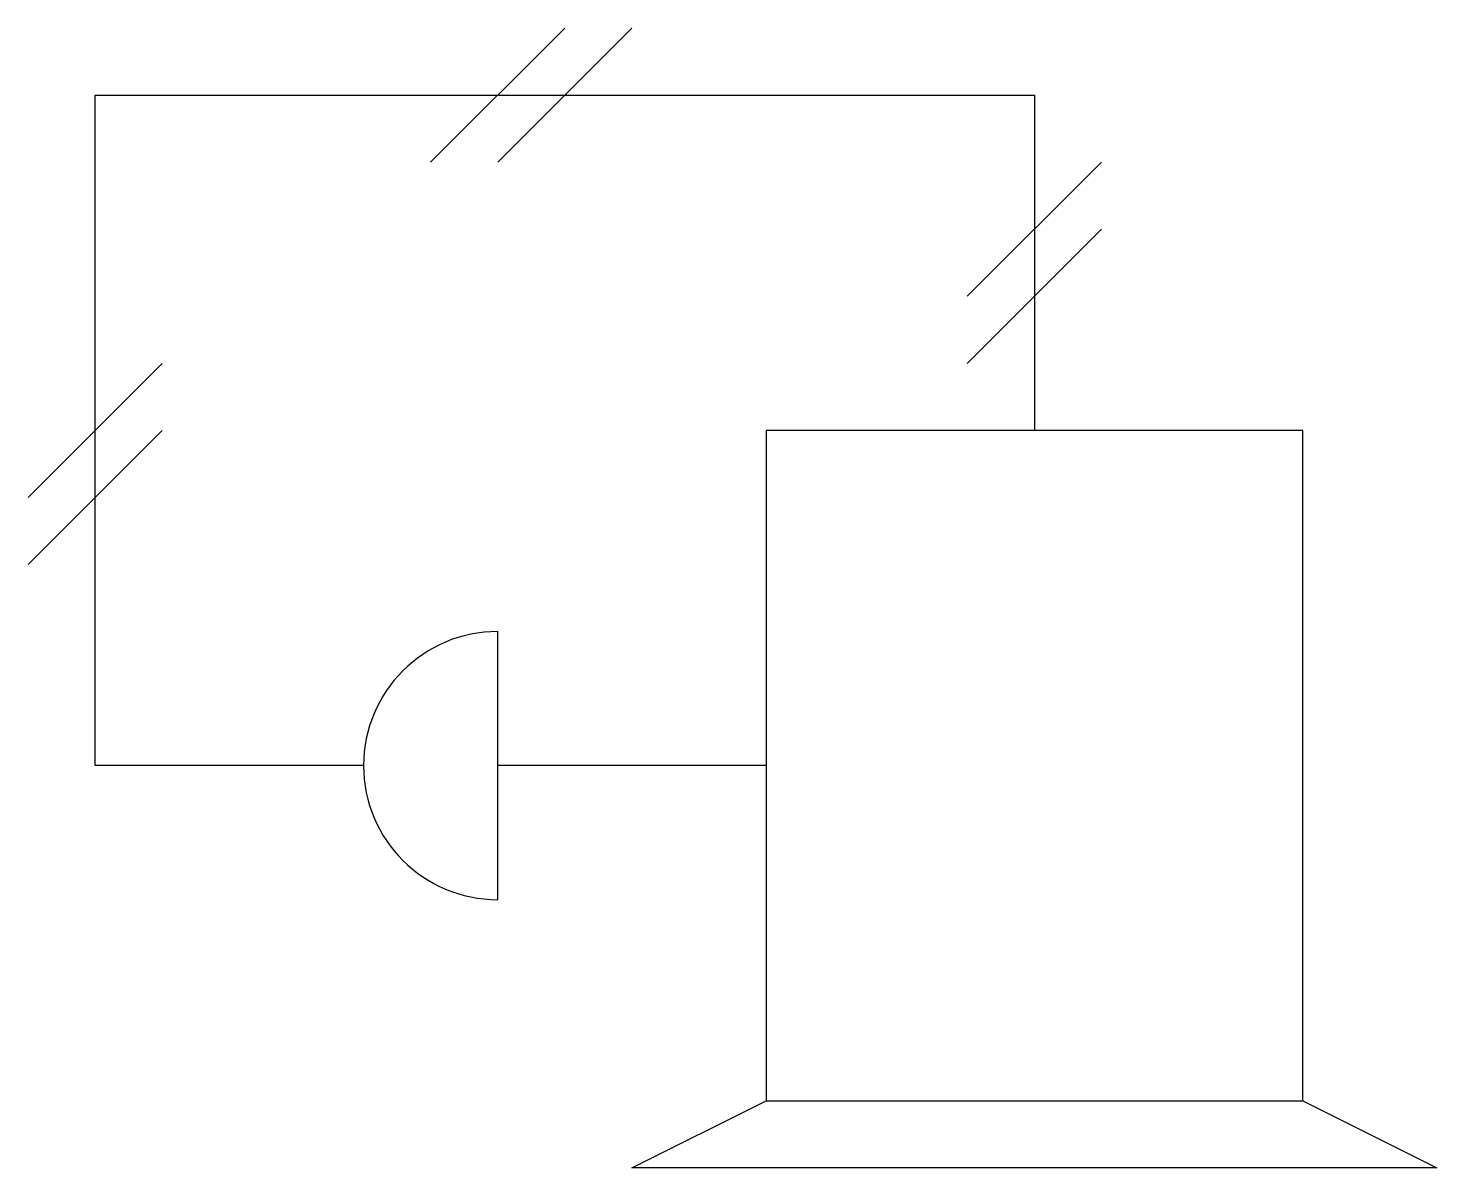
# Model space of a CAD drawing. Header units: millimetres. Extents: x -10096.907 to -10096.25, y 56.393 to 56.924.
import ezdxf

# ---------------------------------------------------------------- set-up
doc = ezdxf.new("R2010")
doc.units = ezdxf.units.MM
doc.header["$LTSCALE"] = 10
doc.layers.add('Tub_equipamentos', color=3, linetype='Continuous')

msp = doc.modelspace()

# ---------------------------------------------------------------- linework, layer by layer
at = {"layer": 'Tub_equipamentos'}
for p, q in [((-10096.87548, 56.58031), (-10096.87548, 56.89281)), ((-10096.87548, 56.89281), (-10096.43798, 56.89281)), ((-10096.43798, 56.89281), (-10096.43798, 56.73656)), ((-10096.68798, 56.51781), (-10096.68798, 56.64281)), ((-10096.75048, 56.58031), (-10096.87548, 56.58031)), ((-10096.56298, 56.58031), (-10096.68798, 56.58031)), ((-10096.25048, 56.39281), (-10096.62548, 56.39281))]:
    msp.add_line(p, q, dxfattribs=at)
at = {"layer": 'Tub_equipamentos', "color": 1}
for points in [[(-10096.65673, 56.92406), (-10096.71923, 56.86156)], [(-10096.62548, 56.92406), (-10096.68798, 56.86156)], [(-10096.46923, 56.79906), (-10096.40673, 56.86156)], [(-10096.46923, 56.76781), (-10096.40673, 56.83031)], [(-10096.90673, 56.70531), (-10096.84423, 56.76781)], [(-10096.90673, 56.67406), (-10096.84423, 56.73656)]]:
    msp.add_lwpolyline(points, dxfattribs=at)
at = {"layer": 'Tub_equipamentos'}
for points in [[(-10096.31298, 56.42406), (-10096.31298, 56.73656), (-10096.56298, 56.73656), (-10096.56298, 56.42406)], [(-10096.62548, 56.39281), (-10096.56298, 56.42406), (-10096.31298, 56.42406), (-10096.25048, 56.39281)]]:
    msp.add_lwpolyline(points, dxfattribs=at)
msp.add_arc((-10096.68798, 56.58031), 0.0625, 90, 270, dxfattribs=at)

doc.saveas('drawing.dxf')
